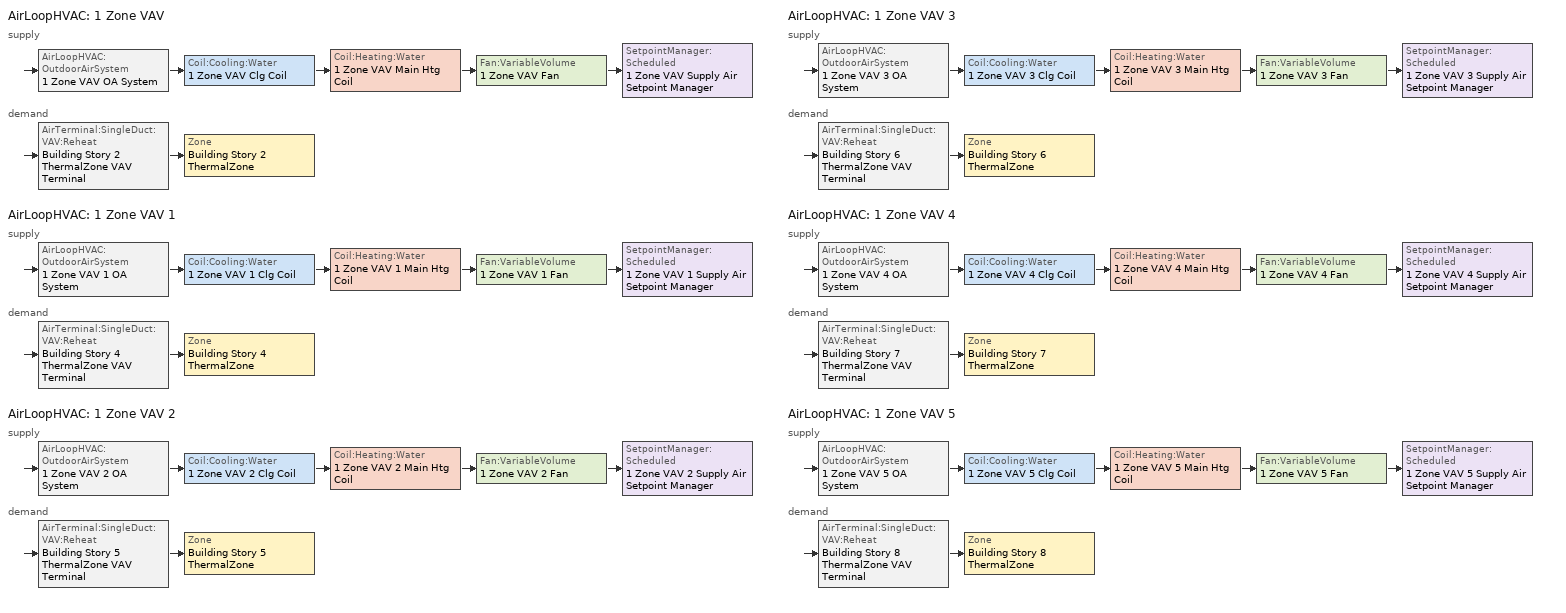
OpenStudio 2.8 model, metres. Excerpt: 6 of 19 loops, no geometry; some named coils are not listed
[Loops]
AirLoopHVAC '1 Zone VAV'
 supply: AirLoopHVAC:OutdoorAirSystem '1 Zone VAV OA System' > Coil:Cooling:Water '1 Zone VAV Clg Coil' > Coil:Heating:Water '1 Zone VAV Main Htg Coil' > Fan:VariableVolume '1 Zone VAV Fan' > SetpointManager:Scheduled '1 Zone VAV Supply Air Setpoint Manager'
 demand: AirTerminal:SingleDuct:VAV:Reheat 'Building Story 2 ThermalZone VAV Terminal' > Zone 'Building Story 2 ThermalZone'
AirLoopHVAC '1 Zone VAV 1'
 supply: AirLoopHVAC:OutdoorAirSystem '1 Zone VAV 1 OA System' > Coil:Cooling:Water '1 Zone VAV 1 Clg Coil' > Coil:Heating:Water '1 Zone VAV 1 Main Htg Coil' > Fan:VariableVolume '1 Zone VAV 1 Fan' > SetpointManager:Scheduled '1 Zone VAV 1 Supply Air Setpoint Manager'
 demand: AirTerminal:SingleDuct:VAV:Reheat 'Building Story 4 ThermalZone VAV Terminal' > Zone 'Building Story 4 ThermalZone'
AirLoopHVAC '1 Zone VAV 2'
 supply: AirLoopHVAC:OutdoorAirSystem '1 Zone VAV 2 OA System' > Coil:Cooling:Water '1 Zone VAV 2 Clg Coil' > Coil:Heating:Water '1 Zone VAV 2 Main Htg Coil' > Fan:VariableVolume '1 Zone VAV 2 Fan' > SetpointManager:Scheduled '1 Zone VAV 2 Supply Air Setpoint Manager'
 demand: AirTerminal:SingleDuct:VAV:Reheat 'Building Story 5 ThermalZone VAV Terminal' > Zone 'Building Story 5 ThermalZone'
AirLoopHVAC '1 Zone VAV 3'
 supply: AirLoopHVAC:OutdoorAirSystem '1 Zone VAV 3 OA System' > Coil:Cooling:Water '1 Zone VAV 3 Clg Coil' > Coil:Heating:Water '1 Zone VAV 3 Main Htg Coil' > Fan:VariableVolume '1 Zone VAV 3 Fan' > SetpointManager:Scheduled '1 Zone VAV 3 Supply Air Setpoint Manager'
 demand: AirTerminal:SingleDuct:VAV:Reheat 'Building Story 6 ThermalZone VAV Terminal' > Zone 'Building Story 6 ThermalZone'
AirLoopHVAC '1 Zone VAV 4'
 supply: AirLoopHVAC:OutdoorAirSystem '1 Zone VAV 4 OA System' > Coil:Cooling:Water '1 Zone VAV 4 Clg Coil' > Coil:Heating:Water '1 Zone VAV 4 Main Htg Coil' > Fan:VariableVolume '1 Zone VAV 4 Fan' > SetpointManager:Scheduled '1 Zone VAV 4 Supply Air Setpoint Manager'
 demand: AirTerminal:SingleDuct:VAV:Reheat 'Building Story 7 ThermalZone VAV Terminal' > Zone 'Building Story 7 ThermalZone'
AirLoopHVAC '1 Zone VAV 5'
 supply: AirLoopHVAC:OutdoorAirSystem '1 Zone VAV 5 OA System' > Coil:Cooling:Water '1 Zone VAV 5 Clg Coil' > Coil:Heating:Water '1 Zone VAV 5 Main Htg Coil' > Fan:VariableVolume '1 Zone VAV 5 Fan' > SetpointManager:Scheduled '1 Zone VAV 5 Supply Air Setpoint Manager'
 demand: AirTerminal:SingleDuct:VAV:Reheat 'Building Story 8 ThermalZone VAV Terminal' > Zone 'Building Story 8 ThermalZone'
[SetpointManager:Scheduled] Control Variable=Temperature
Name | Schedule | Setpoint Node or NodeList
1 Zone VAV Supply Air Setpoint Manager | Supply Air Temp - 55.0F | 1 Zone VAV Supply Outlet Node
1 Zone VAV 1 Supply Air Setpoint Manager | Supply Air Temp - 55.0F 1 | 1 Zone VAV 1 Supply Outlet Node
1 Zone VAV 2 Supply Air Setpoint Manager | Supply Air Temp - 55.0F 2 | 1 Zone VAV 2 Supply Outlet Node
1 Zone VAV 3 Supply Air Setpoint Manager | Supply Air Temp - 55.0F 3 | 1 Zone VAV 3 Supply Outlet Node
1 Zone VAV 4 Supply Air Setpoint Manager | Supply Air Temp - 55.0F 4 | 1 Zone VAV 4 Supply Outlet Node
1 Zone VAV 5 Supply Air Setpoint Manager | Supply Air Temp - 55.0F 5 | 1 Zone VAV 5 Supply Outlet Node
[EnergyManagementSystem:Program]
Mains_Water_Prg_1: SET Mains_Water_Temp_Act_1 = Mains_Water_Temp_Sen_1
[EnergyManagementSystem:ProgramCallingManager]
Mains_Water_Prg_Mgr: BeginTimestepBeforePredictor; Mains_Water_Prg
Mains_Water_Prg_Mgr 1: BeginTimestepBeforePredictor; Mains_Water_Prg_1
[Sizing:Zone] Zone Cooling Design Supply Air Temperature Input Method=SupplyAirTemperature; Zone Cooling Design Supply Air Temperature {C}=12.7778; Zone Cooling Design Supply Air Temperature Difference {deltaC}=11.11; Zone Heating Design Supply Air Temperature Input Method=SupplyAirTemperature; Zone Heating Design Supply Air Temperature {C}=40; Zone Heating Design Supply Air Temperature Difference {deltaC}=11.11; Zone Cooling Design Supply Air Humidity Ratio {kg-H2O/kg-air}=0.0085; Zone Heating Design Supply Air Humidity Ratio {kg-H2O/kg-air}=0.008; Cooling Design Air Flow Method=DesignDayWithLimit; Heating Design Air Flow Method=DesignDay; Account for Dedicated Outdoor Air System=No; Dedicated Outdoor Air System Control Strategy=NeutralSupplyAir; Dedicated Outdoor Air Low Setpoint Temperature for Design {C}=autosize; Dedicated Outdoor Air High Setpoint Temperature for Design {C}=autosize
Building Story 2 ThermalZone; Building Story 4 ThermalZone; Building Story 5 ThermalZone; Building Story 6 ThermalZone; Building Story 7 ThermalZone; Building Story 8 ThermalZone
[Zone equipment]
Building Story 2 ThermalZone: Building Story 2 ThermalZone VAV Terminal
Building Story 4 ThermalZone: Building Story 4 ThermalZone VAV Terminal
Building Story 5 ThermalZone: Building Story 5 ThermalZone VAV Terminal
Building Story 6 ThermalZone: Building Story 6 ThermalZone VAV Terminal
Building Story 7 ThermalZone: Building Story 7 ThermalZone VAV Terminal
Building Story 8 ThermalZone: Building Story 8 ThermalZone VAV Terminal
[AirLoopHVAC] Availability Schedule=Always On Discrete; Design Supply Air Flow Rate {m3/s}=AutoSize
1 Zone VAV; 1 Zone VAV 1; 1 Zone VAV 2; 1 Zone VAV 3; 1 Zone VAV 4; 1 Zone VAV 5
[Sizing:System] Type of Load to Size On=Sensible; Design Outdoor Air Flow Rate {m3/s}=Autosize; Central Heating Maximum System Air Flow Ratio=0.3; Preheat Design Temperature {C}=7.22222; Preheat Design Humidity Ratio {kg-H2O/kg-Air}=0.008; Precool Design Temperature {C}=12.7778; Precool Design Humidity Ratio {kg-H2O/kg-Air}=0.008; Central Cooling Design Supply Air Temperature {C}=12.7778; Central Heating Design Supply Air Temperature {C}=12.7778; Sizing Option=Coincident; 100% Outdoor Air in Cooling=No; 100% Outdoor Air in Heating=No; Central Cooling Design Supply Air Humidity Ratio {kg-H2O/kg-Air}=0.0085; Central Heating Design Supply Air Humidity Ratio {kg-H2O/kg-Air}=0.008; Cooling Design Air Flow Method=DesignDay; Cooling Design Air Flow Rate {m3/s}=0; Heating Design Air Flow Method=DesignDay; Heating Design Air Flow Rate {m3/s}=0; System Outdoor Air Method=ZoneSum; Zone Maximum Outdoor Air Fraction=1; Cooling Supply Air Flow Rate Per Floor Area {m3/s-m2}=0.00996765; Cooling Fraction of Autosized Cooling Supply Air Flow Rate=1; Cooling Supply Air Flow Rate Per Unit Cooling Capacity {m3/s-W}=3.94755e-05; Heating Supply Air Flow Rate Per Floor Area {m3/s-m2}=0.00996765; Heating Fraction of Autosized Heating Supply Air Flow Rate=1; Heating Fraction of Autosized Cooling Supply Air Flow Rate=1; Heating Supply Air Flow Rate Per Unit Heating Capacity {m3/s-W}=3.15882e-05; Cooling Design Capacity Method=CoolingDesignCapacity; Cooling Design Capacity {W}=autosize; Cooling Design Capacity Per Floor Area {W/m2}=234.7; Fraction of Autosized Cooling Design Capacity=1; Heating Design Capacity Method=HeatingDesignCapacity; Heating Design Capacity {W}=autosize; Heating Design Capacity Per Floor Area {W/m2}=157; Fraction of Autosized Heating Design Capacity=1; Central Cooling Capacity Control Method=OnOff
1 Zone VAV; 1 Zone VAV 1; 1 Zone VAV 2; 1 Zone VAV 3; 1 Zone VAV 4; 1 Zone VAV 5
[Fan:VariableVolume] Availability Schedule=Always On Discrete; Fan Total Efficiency=0.62; Pressure Rise {Pa}=996.356; Maximum Flow Rate {m3/s}=Autosize; Fan Power Minimum Flow Rate Input Method=Fraction; Fan Power Minimum Flow Fraction=0.25; Fan Power Minimum Air Flow Rate {m3/s}=0; Motor Efficiency=0.9; Motor In Airstream Fraction=1; Fan Power Coefficient 1=0.0407599; Fan Power Coefficient 2=0.088045; Fan Power Coefficient 3=-0.0729261; Fan Power Coefficient 4=0.94374; Fan Power Coefficient 5=0
1 Zone VAV Fan; 1 Zone VAV 1 Fan; 1 Zone VAV 2 Fan; 1 Zone VAV 3 Fan; 1 Zone VAV 4 Fan; 1 Zone VAV 5 Fan
[Controller:OutdoorAir] Minimum Outdoor Air Flow Rate {m3/s}=autosize; Maximum Outdoor Air Flow Rate {m3/s}=Autosize; Economizer Control Type=NoEconomizer; Economizer Control Action Type=ModulateFlow; Economizer Maximum Limit Dry-Bulb Temperature {C}=28; Economizer Maximum Limit Enthalpy {J/kg}=64000; Lockout Type=NoLockout; Minimum Limit Type=FixedMinimum; High Humidity Control=No; Heat Recovery Bypass Control Type=BypassWhenWithinEconomizerLimits
Name | Controller Mechanical Ventilation
1 Zone VAV OA Controller | 1 Zone VAV Vent Controller
1 Zone VAV 1 OA Controller | 1 Zone VAV 1 Vent Controller
1 Zone VAV 2 OA Controller | 1 Zone VAV 2 Vent Controller
1 Zone VAV 3 OA Controller | 1 Zone VAV 3 Vent Controller
1 Zone VAV 4 OA Controller | 1 Zone VAV 4 Vent Controller
1 Zone VAV 5 OA Controller | 1 Zone VAV 5 Vent Controller
[Controller:MechanicalVentilation] Availability Schedule=Always On Discrete; System Outdoor Air Method=VentilationRateProcedure
1 Zone VAV Vent Controller; 1 Zone VAV 1 Vent Controller; 1 Zone VAV 2 Vent Controller; 1 Zone VAV 3 Vent Controller; 1 Zone VAV 4 Vent Controller; 1 Zone VAV 5 Vent Controller
[AirLoopHVAC:OutdoorAirSystem]
Name | Controller
1 Zone VAV OA System | 1 Zone VAV OA Controller
1 Zone VAV 1 OA System | 1 Zone VAV 1 OA Controller
1 Zone VAV 2 OA System | 1 Zone VAV 2 OA Controller
1 Zone VAV 3 OA System | 1 Zone VAV 3 OA Controller
1 Zone VAV 4 OA System | 1 Zone VAV 4 OA Controller
1 Zone VAV 5 OA System | 1 Zone VAV 5 OA Controller
[AvailabilityManager:NightCycle] Control Type=CycleOnAny; Thermostat Tolerance {deltaC}=1; Cycling Run Time {s}=1800
Availability Manager Night Cycle 1; Availability Manager Night Cycle 2; Availability Manager Night Cycle 3; Availability Manager Night Cycle 4; Availability Manager Night Cycle 5; Availability Manager Night Cycle 6
[AirTerminal:SingleDuct:VAV:Reheat] Availability Schedule=Always On Discrete; Maximum Air Flow Rate {m3/s}=AutoSize; Zone Minimum Air Flow Input Method=Constant; Fixed Minimum Air Flow Rate {m3/s}=0; Maximum Hot Water or Steam Flow Rate {m3/s}=AutoSize; Minimum Hot Water or Steam Flow Rate {m3/s}=0; Convergence Tolerance=0.001; Damper Heating Action=Normal; Maximum Flow per Zone Floor Area During Reheat {m3/s-m2}=AutoSize; Maximum Flow Fraction During Reheat=0.5; Maximum Reheat Air Temperature {C}=40; Control For Outdoor Air=No
Name | Constant Minimum Air Flow Fraction | Reheat Coil
Building Story 2 ThermalZone VAV Terminal | 0.7 | Building Story 2 ThermalZone Reheat Coil
Building Story 4 ThermalZone VAV Terminal | 0.3 | Building Story 4 ThermalZone Reheat Coil
Building Story 5 ThermalZone VAV Terminal | 0.7 | Building Story 5 ThermalZone Reheat Coil
Building Story 6 ThermalZone VAV Terminal | 0.7 | Building Story 6 ThermalZone Reheat Coil
Building Story 7 ThermalZone VAV Terminal | 0.7 | Building Story 7 ThermalZone Reheat Coil
Building Story 8 ThermalZone VAV Terminal | 0.7 | Building Story 8 ThermalZone Reheat Coil
[Schedule:Ruleset]
Name | Default Day Schedule
Supply Air Temp - 55.0F | Supply Air Temp - 55.0F Default
Supply Air Temp - 55.0F 1 | Supply Air Temp - 55.0F Default 1
Supply Air Temp - 55.0F 2 | Supply Air Temp - 55.0F Default 2
Supply Air Temp - 55.0F 3 | Supply Air Temp - 55.0F Default 3
Supply Air Temp - 55.0F 4 | Supply Air Temp - 55.0F Default 4
Supply Air Temp - 55.0F 5 | Supply Air Temp - 55.0F Default 5
[Schedule:Day]
Supply Air Temp - 55.0F Default; Supply Air Temp - 55.0F Default 1; Supply Air Temp - 55.0F Default 2; Supply Air Temp - 55.0F Default 3; Supply Air Temp - 55.0F Default 4; Supply Air Temp - 55.0F Default 5: 24, 0, 12.7778
[Schedule:Constant]
Always On Discrete: Value=1
